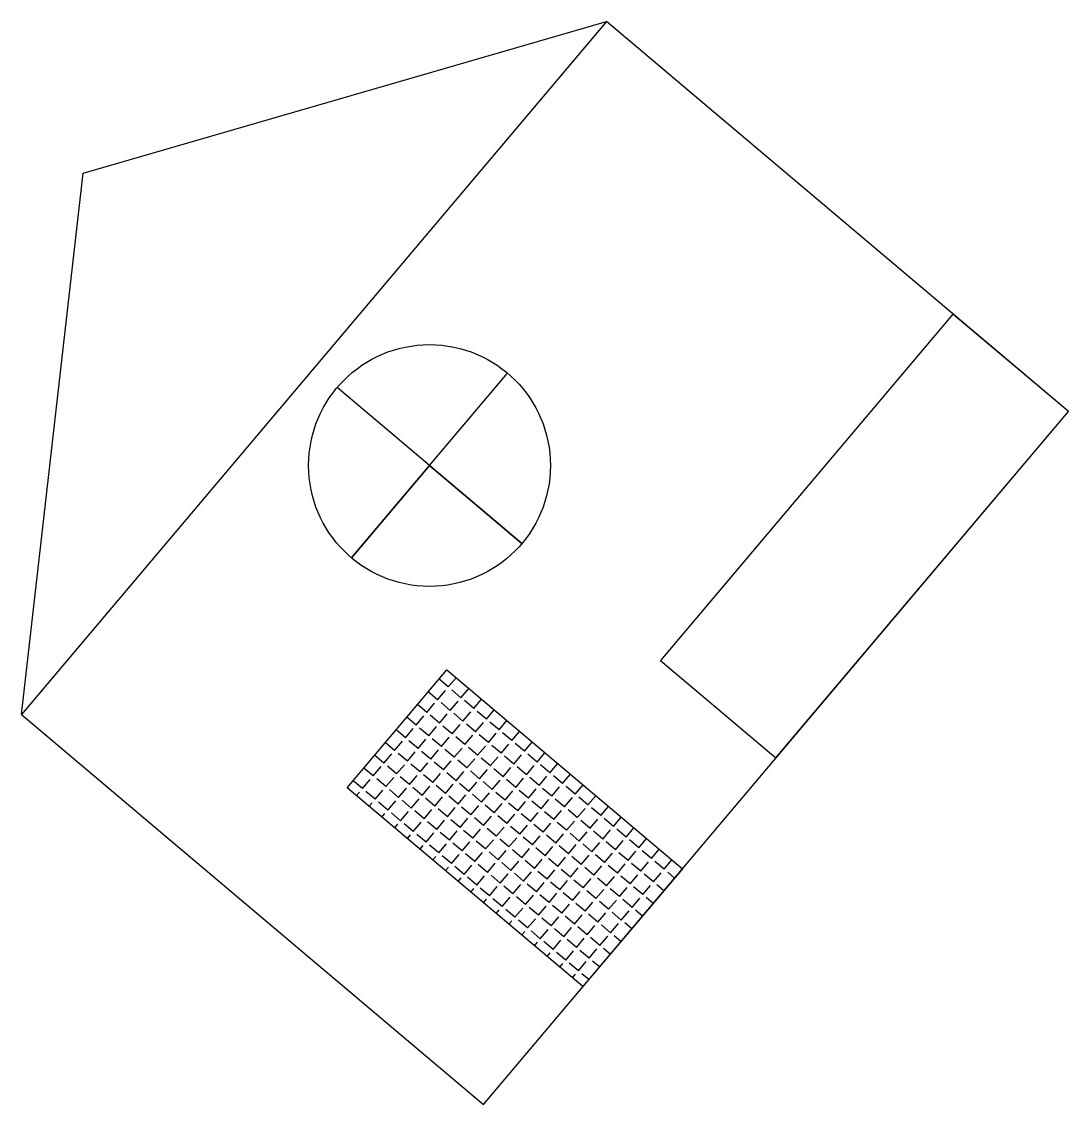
# Model space of a CAD drawing. Header units: inches. Extents: x -34.6 to -4.5, y 7 to 38.1.
import ezdxf

# ---------------------------------------------------------------- set-up
doc = ezdxf.new("R2010")
doc.units = ezdxf.units.IN
doc.header["$MEASUREMENT"] = 0

msp = doc.modelspace()

# ---------------------------------------------------------------- hatches: boundary and pattern name
h = msp.add_hatch()
h.set_pattern_fill('ANGLE', color=256, scale=1.738178, angle=49.8341)
h.set_pattern_definition([(49.834, (-20.319, -5.2329), (-0.365277, 0.308311), [0.347636, -0.130363]), (139.834, (-20.319, -5.2329), (-0.308311, -0.365277), [0.347636, -0.130363])])
h.paths.add_polyline_path([(-18.498, 10.399), (-15.636, 13.789), (-22.415, 19.511), (-25.276, 16.121)])

# ---------------------------------------------------------------- linework, layer by layer
for p, q in [((-32.87, 33.793), (-17.821, 38.15)), ((-34.638, 18.225), (-32.87, 33.793)), ((-25.151, 22.728), (-20.666, 28.041)), ((-20.252, 23.142), (-25.565, 27.627)), ((-22.908, 25.385), (-25.151, 22.728)), ((-22.908, 25.385), (-20.252, 23.142)), ((-25.276, 16.121), (-22.415, 19.511)), ((-22.415, 19.511), (-15.636, 13.789)), ((-18.498, 10.399), (-25.276, 16.121)), ((-15.636, 13.789), (-18.498, 10.399))]:
    msp.add_line(p, q)
for points in [[(-21.355, 7.014), (-4.538, 26.938), (-17.821, 38.15), (-34.638, 18.225)], [(-12.946, 16.976), (-4.538, 26.938), (-7.858, 29.741), (-16.267, 19.779)]]:
    msp.add_lwpolyline(points, close=True)
msp.add_circle((-22.908, 25.385), 3.476)

doc.saveas('drawing.dxf')
